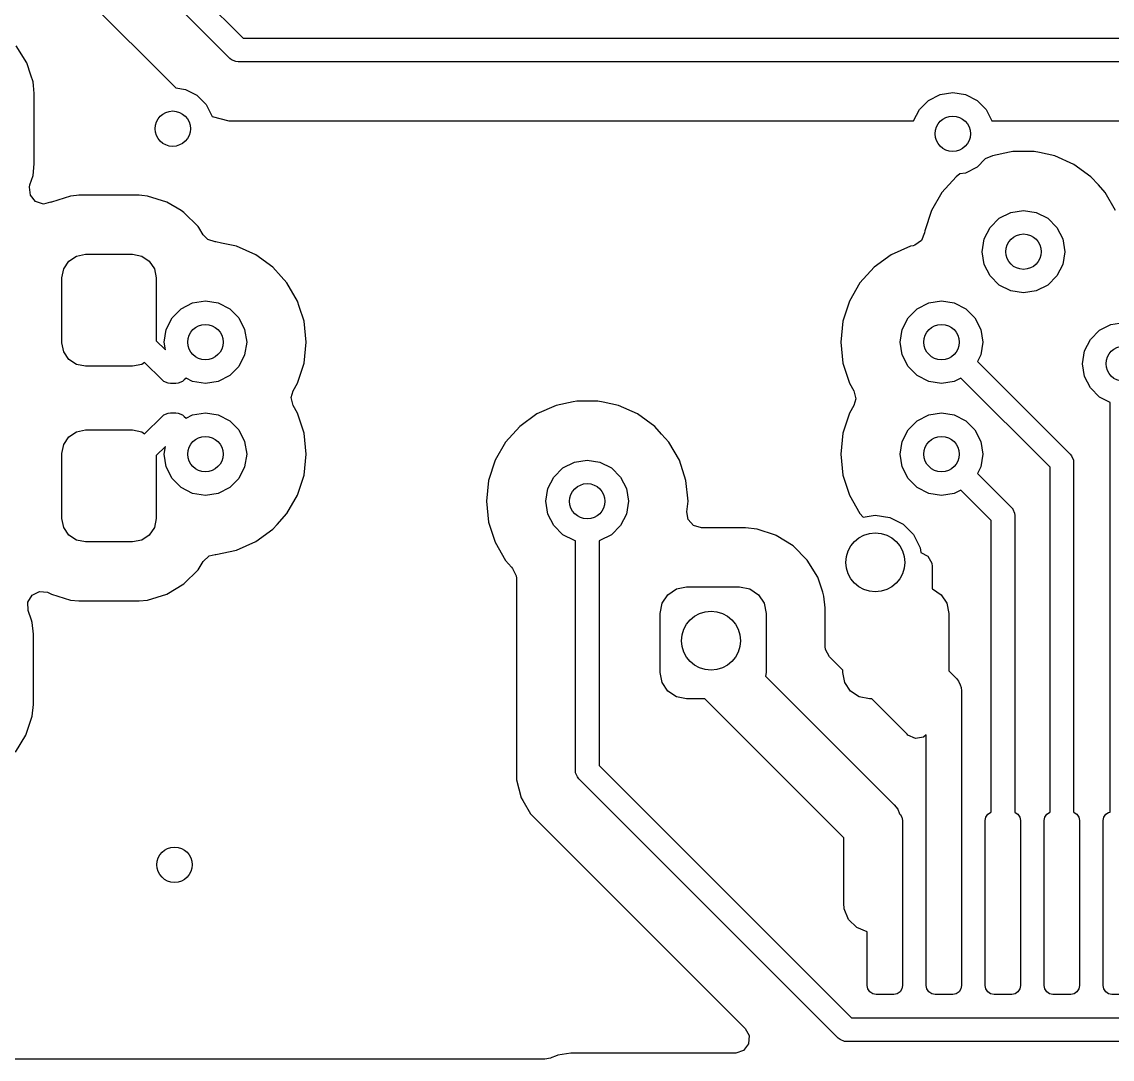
# Model space of a CAD drawing. Extents: x 70 to 224, y -154 to -54.
# Drawn here: x 118.7 to 127.95, y -112.05 to -103.25 of the extents above; entities that cross this region are included whole.
import ezdxf

# ---------------------------------------------------------------- set-up
doc = ezdxf.new("R2010")
doc.units = 0
doc.layers.add('BLACK', color=7, linetype='CONTINUOUS')

msp = doc.modelspace()

# ---------------------------------------------------------------- linework, layer by layer
at = {"layer": 'BLACK', "linetype": 'CONTINUOUS'}
for p, q in [((114.1, -96.908578), (120.581422, -103.39)), ((120.469289, -103.560711), (113.958578, -97.05)), ((113.787583, -97.586818), (120.01185, -103.811085)), ((118.746795, -103.598095), (118.657767, -103.45376)), ((120.581422, -103.39), (137.14, -103.39)), ((120.484443, -103.573147), (120.469289, -103.560711)), ((118.746796, -103.598098), (118.746795, -103.598095)), ((118.7468, -103.598104), (118.746796, -103.598098)), ((118.78125, -103.702068), (118.7468, -103.598104)), ((120.520491, -103.588079), (120.484443, -103.573147)), ((120.54, -103.59), (120.520491, -103.588079)), ((137.098578, -103.59), (120.54, -103.59)), ((118.800145, -103.75909), (118.78125, -103.702068)), ((118.800146, -103.759093), (118.800145, -103.75909)), ((118.803353, -103.790493), (118.800146, -103.759093)), ((118.810296, -103.858457), (118.803353, -103.790493)), ((120.01185, -103.811085), (120.092953, -103.823931)), ((120.092953, -103.823931), (120.190522, -103.873645)), ((118.810297, -104.455146), (118.810296, -103.858457)), ((120.190522, -103.873645), (120.267953, -103.951076)), ((126.316844, -103.994275), (126.394275, -103.916844)), ((126.394275, -103.916844), (126.491844, -103.86713)), ((126.491844, -103.86713), (126.6, -103.85)), ((126.6, -103.85), (126.708156, -103.86713)), ((126.708156, -103.86713), (126.805725, -103.916844)), ((126.805725, -103.916844), (126.883156, -103.994275)), ((120.267953, -103.951076), (120.317667, -104.048645)), ((126.267815, -104.0905), (126.316844, -103.994275)), ((126.883156, -103.994275), (126.932185, -104.0905)), ((120.317667, -104.048645), (120.31824, -104.052263)), ((120.31824, -104.052263), (120.460943, -104.090501)), ((120.460943, -104.090501), (120.460946, -104.090501)), ((120.460946, -104.090501), (120.626653, -104.090501)), ((120.626653, -104.090501), (120.626669, -104.0905)), ((120.626669, -104.0905), (126.267815, -104.0905)), ((126.932185, -104.0905), (129.4805, -104.0905)), ((126.935728, -104.386672), (126.875308, -104.413572)), ((126.935733, -104.38667), (126.935728, -104.386672)), ((127.079954, -104.356015), (126.935733, -104.38667)), ((127.110609, -104.3495), (127.079954, -104.356015)), ((127.289391, -104.3495), (127.110609, -104.3495)), ((127.336594, -104.359533), (127.289391, -104.3495)), ((127.464265, -104.38667), (127.336594, -104.359533)), ((127.464267, -104.386671), (127.464265, -104.38667)), ((127.627593, -104.459388), (127.464267, -104.386671)), ((118.800146, -104.554509), (118.810297, -104.455146)), ((126.805725, -104.483156), (126.708156, -104.53287)), ((126.875308, -104.413572), (126.805725, -104.483156)), ((127.77223, -104.564474), (127.627593, -104.459388)), ((118.77391, -104.633683), (118.800146, -104.554509)), ((126.627768, -104.564475), (126.50814, -104.697336)), ((126.660985, -104.540341), (126.627768, -104.564475)), ((126.708156, -104.53287), (126.660985, -104.540341)), ((127.772231, -104.564475), (127.77223, -104.564474)), ((127.772232, -104.564476), (127.772231, -104.564475)), ((127.772235, -104.564478), (127.772232, -104.564476)), ((127.834537, -104.633673), (127.772235, -104.564478)), ((118.769414, -104.651657), (118.77391, -104.633683)), ((118.777449, -104.721063), (118.769414, -104.651657)), ((127.891859, -104.697335), (127.834537, -104.633673)), ((118.821732, -104.775107), (118.777449, -104.721063)), ((119.117804, -104.728414), (118.955394, -104.779022)), ((119.117807, -104.728413), (119.117804, -104.728414)), ((119.169145, -104.723748), (119.117807, -104.728413)), ((119.188384, -104.722), (119.169145, -104.723748)), ((119.701616, -104.722), (119.188384, -104.722)), ((119.722778, -104.723923), (119.701616, -104.722)), ((119.772192, -104.728413), (119.722778, -104.723923)), ((119.772194, -104.728413), (119.772192, -104.728413)), ((119.772196, -104.728414), (119.772194, -104.728413)), ((119.934606, -104.779022), (119.772196, -104.728414)), ((126.50814, -104.697336), (126.41875, -104.852164)), ((127.981249, -104.852164), (127.891859, -104.697335)), ((118.888203, -104.796631), (118.821732, -104.775107)), ((118.947992, -104.78085), (118.888203, -104.796631)), ((118.948555, -104.7821), (118.947992, -104.78085)), ((118.955389, -104.779024), (118.948555, -104.7821)), ((118.955392, -104.779022), (118.955389, -104.779024)), ((118.955394, -104.779022), (118.955392, -104.779022)), ((120.055598, -104.852165), (119.934606, -104.779022)), ((120.080188, -104.86703), (120.055598, -104.852165)), ((126.418747, -104.85217), (126.363504, -105.022192)), ((126.41875, -104.852164), (126.418747, -104.85217)), ((127.091844, -104.86713), (127.2, -104.85)), ((127.2, -104.85), (127.308156, -104.86713)), ((120.200468, -104.98731), (120.080188, -104.86703)), ((126.916844, -104.994275), (126.994275, -104.916844)), ((126.994275, -104.916844), (127.091844, -104.86713)), ((127.308156, -104.86713), (127.405725, -104.916844)), ((127.405725, -104.916844), (127.483156, -104.994275)), ((120.200471, -104.987314), (120.200468, -104.98731)), ((120.200472, -104.987315), (120.200471, -104.987314)), ((120.205417, -104.995495), (120.200472, -104.987315)), ((120.24269, -105.057151), (120.205417, -104.995495)), ((126.361541, -105.040857), (126.334955, -105.105471)), ((126.363502, -105.022202), (126.361541, -105.040857)), ((126.363504, -105.022192), (126.363502, -105.022202)), ((126.86713, -105.091844), (126.916844, -104.994275)), ((127.483156, -104.994275), (127.53287, -105.091844)), ((120.281767, -105.097315), (120.24269, -105.057151)), ((120.345, -105.115882), (120.281767, -105.097315)), ((120.344954, -105.11632), (120.345, -105.115882)), ((120.347347, -105.116571), (120.344954, -105.11632)), ((120.348806, -105.117), (120.347347, -105.116571)), ((120.351421, -105.117), (120.348806, -105.117)), ((120.351422, -105.117), (120.351421, -105.117)), ((120.398625, -105.127033), (120.351422, -105.117)), ((120.526296, -105.15417), (120.398625, -105.127033)), ((126.334955, -105.105471), (126.277656, -105.145453)), ((126.85, -105.2), (126.86713, -105.091844)), ((127.53287, -105.091844), (127.55, -105.2)), ((119.168463, -105.237724), (119.245, -105.2225)), ((119.245, -105.2225), (119.645, -105.2225)), ((119.645, -105.2225), (119.721537, -105.237724)), ((120.526298, -105.154171), (120.526296, -105.15417)), ((120.689624, -105.226888), (120.526298, -105.154171)), ((120.834261, -105.331974), (120.689624, -105.226888)), ((126.077207, -105.226887), (125.932567, -105.331975)), ((126.240527, -105.154172), (126.077207, -105.226887)), ((126.240536, -105.154169), (126.240527, -105.154172)), ((126.264006, -105.14918), (126.240536, -105.154169)), ((126.277656, -105.145453), (126.264006, -105.14918)), ((126.86713, -105.308156), (126.85, -105.2)), ((127.55, -105.2), (127.53287, -105.308156)), ((119.060224, -105.345963), (119.103579, -105.281079)), ((119.103579, -105.281079), (119.168463, -105.237724)), ((119.721537, -105.237724), (119.786421, -105.281079)), ((119.786421, -105.281079), (119.829776, -105.345963)), ((126.916844, -105.405725), (126.86713, -105.308156)), ((127.53287, -105.308156), (127.483156, -105.405725)), ((119.045, -105.4225), (119.060224, -105.345963)), ((119.829776, -105.345963), (119.845, -105.4225)), ((120.834262, -105.331975), (120.834261, -105.331974)), ((120.834263, -105.331976), (120.834262, -105.331975)), ((120.834266, -105.331978), (120.834263, -105.331976)), ((120.903965, -105.409388), (120.834266, -105.331978)), ((120.95389, -105.464835), (120.903965, -105.409388)), ((125.932567, -105.331975), (125.812939, -105.464836)), ((126.994275, -105.483156), (126.916844, -105.405725)), ((127.483156, -105.405725), (127.405725, -105.483156)), ((119.045, -105.9725), (119.045, -105.4225)), ((119.845, -105.4225), (119.845, -105.956078)), ((121.04328, -105.619664), (120.95389, -105.464835)), ((125.812939, -105.464836), (125.723549, -105.619664)), ((127.091844, -105.53287), (126.994275, -105.483156)), ((127.405725, -105.483156), (127.308156, -105.53287)), ((127.2, -105.55), (127.091844, -105.53287)), ((127.308156, -105.53287), (127.2, -105.55)), ((119.978875, -105.761775), (120.056306, -105.684344)), ((120.056306, -105.684344), (120.153875, -105.63463)), ((120.153875, -105.63463), (120.262031, -105.6175)), ((120.262031, -105.6175), (120.370187, -105.63463)), ((120.370187, -105.63463), (120.467756, -105.684344)), ((120.467756, -105.684344), (120.545187, -105.761775)), ((121.043283, -105.61967), (121.04328, -105.619664)), ((121.05769, -105.66401), (121.043283, -105.61967)), ((121.098528, -105.789697), (121.05769, -105.66401)), ((125.723546, -105.61967), (125.668303, -105.789692)), ((125.723549, -105.619664), (125.723546, -105.61967)), ((126.221643, -105.761775), (126.299074, -105.684344)), ((126.299074, -105.684344), (126.396643, -105.63463)), ((126.396643, -105.63463), (126.504799, -105.6175)), ((126.504799, -105.6175), (126.612955, -105.63463)), ((126.612955, -105.63463), (126.710524, -105.684344)), ((126.710524, -105.684344), (126.787955, -105.761775)), ((119.929161, -105.859344), (119.978875, -105.761775)), ((120.545187, -105.761775), (120.594901, -105.859344)), ((126.171929, -105.859344), (126.221643, -105.761775)), ((126.787955, -105.761775), (126.837669, -105.859344)), ((119.912031, -105.9675), (119.929161, -105.859344)), ((120.594901, -105.859344), (120.612031, -105.9675)), ((121.117216, -105.9675), (121.098528, -105.789697)), ((125.668302, -105.789694), (125.649614, -105.9675)), ((125.668303, -105.789692), (125.668302, -105.789694)), ((126.154799, -105.9675), (126.171929, -105.859344)), ((126.837669, -105.859344), (126.854799, -105.9675)), ((127.766844, -105.944275), (127.844275, -105.866844)), ((127.844275, -105.866844), (127.941844, -105.81713)), ((127.941844, -105.81713), (128.05, -105.8)), ((119.845, -105.956078), (119.922496, -106.033574)), ((119.922496, -106.033574), (119.912031, -105.9675)), ((120.612031, -105.9675), (120.594901, -106.075656)), ((121.098528, -106.145303), (121.117216, -105.9675)), ((125.649614, -105.9675), (125.668302, -106.145305)), ((126.171929, -106.075656), (126.154799, -105.9675)), ((126.854799, -105.9675), (126.837669, -106.075656)), ((127.71713, -106.041844), (127.766844, -105.944275)), ((119.060224, -106.049037), (119.045, -105.9725)), ((119.103579, -106.113921), (119.060224, -106.049037)), ((127.7, -106.15), (127.71713, -106.041844)), ((119.168463, -106.157276), (119.103579, -106.113921)), ((119.746604, -106.140525), (119.721537, -106.157276)), ((119.894289, -106.28821), (119.746604, -106.140525)), ((120.594901, -106.075656), (120.545187, -106.173225)), ((121.043281, -106.315335), (121.098528, -106.145303)), ((125.668302, -106.145305), (125.668303, -106.145307)), ((125.668303, -106.145307), (125.723549, -106.315336)), ((126.221643, -106.173225), (126.171929, -106.075656)), ((126.837669, -106.075656), (126.809554, -106.130833)), ((126.809554, -106.130833), (127.595711, -106.91699)), ((127.71713, -106.258156), (127.7, -106.15)), ((119.245, -106.1725), (119.168463, -106.157276)), ((119.645, -106.1725), (119.245, -106.1725)), ((119.721537, -106.157276), (119.645, -106.1725)), ((120.545187, -106.173225), (120.467756, -106.250656)), ((126.299074, -106.250656), (126.221643, -106.173225)), ((119.909442, -106.300647), (119.894289, -106.28821)), ((119.94549, -106.315578), (119.909442, -106.300647)), ((119.964999, -106.317499), (119.94549, -106.315578)), ((120.012032, -106.317499), (119.964999, -106.317499)), ((120.031541, -106.315578), (120.012032, -106.317499)), ((120.067589, -106.300646), (120.031541, -106.315578)), ((120.082743, -106.28821), (120.067589, -106.300646)), ((120.098697, -106.272255), (120.082743, -106.28821)), ((120.153875, -106.30037), (120.098697, -106.272255)), ((120.262031, -106.3175), (120.153875, -106.30037)), ((120.370187, -106.30037), (120.262031, -106.3175)), ((120.467756, -106.250656), (120.370187, -106.30037)), ((121.005655, -106.380503), (121.043281, -106.315335)), ((125.723549, -106.315336), (125.761171, -106.3805)), ((126.396643, -106.30037), (126.299074, -106.250656)), ((126.504799, -106.3175), (126.396643, -106.30037)), ((126.612955, -106.30037), (126.504799, -106.3175)), ((126.668132, -106.272255), (126.612955, -106.30037)), ((127.425, -107.029123), (126.668132, -106.272255)), ((127.766844, -106.355725), (127.71713, -106.258156)), ((120.989184, -106.436601), (121.005655, -106.380503)), ((125.761171, -106.3805), (125.777644, -106.448401)), ((127.844275, -106.433156), (127.766844, -106.355725)), ((121.005655, -106.504496), (120.989184, -106.436601)), ((121.043281, -106.569665), (121.005655, -106.504496)), ((123.235728, -106.504172), (123.072408, -106.576887)), ((123.235733, -106.50417), (123.235728, -106.504172)), ((123.379954, -106.473515), (123.235733, -106.50417)), ((123.410609, -106.467), (123.379954, -106.473515)), ((123.589391, -106.467), (123.410609, -106.467)), ((123.636594, -106.477033), (123.589391, -106.467)), ((123.764265, -106.50417), (123.636594, -106.477033)), ((123.764267, -106.504171), (123.764265, -106.50417)), ((123.927593, -106.576888), (123.764267, -106.504171)), ((125.761171, -106.5045), (125.723549, -106.569663)), ((125.777644, -106.448401), (125.761171, -106.5045)), ((127.935, -106.479382), (127.844275, -106.433156)), ((127.935, -109.952983), (127.935, -106.479382)), ((119.746604, -106.744474), (119.894289, -106.59679)), ((119.894289, -106.59679), (119.909442, -106.584353)), ((119.909442, -106.584353), (119.94549, -106.569422)), ((119.94549, -106.569422), (119.964999, -106.567501)), ((119.964999, -106.567501), (120.012032, -106.567501)), ((120.012032, -106.567501), (120.031541, -106.569422)), ((120.031541, -106.569422), (120.067589, -106.584354)), ((120.067589, -106.584354), (120.082743, -106.59679)), ((120.082743, -106.59679), (120.098697, -106.612744)), ((120.098697, -106.612744), (120.153875, -106.58463)), ((120.153875, -106.58463), (120.262031, -106.5675)), ((120.262031, -106.5675), (120.370187, -106.58463)), ((120.370187, -106.58463), (120.467756, -106.634344)), ((121.043282, -106.569669), (121.043281, -106.569665)), ((121.043283, -106.56967), (121.043282, -106.569669)), ((121.065775, -106.638895), (121.043283, -106.56967)), ((123.072408, -106.576887), (122.927768, -106.681975)), ((124.07223, -106.681974), (123.927593, -106.576888)), ((125.723549, -106.569663), (125.668303, -106.739692)), ((126.299074, -106.634344), (126.396643, -106.58463)), ((126.396643, -106.58463), (126.504799, -106.5675)), ((126.504799, -106.5675), (126.612955, -106.58463)), ((126.612955, -106.58463), (126.710524, -106.634344)), ((120.467756, -106.634344), (120.545187, -106.711775)), ((121.098528, -106.739697), (121.065775, -106.638895)), ((122.927768, -106.681975), (122.80814, -106.814836)), ((124.072231, -106.681975), (124.07223, -106.681974)), ((124.072232, -106.681976), (124.072231, -106.681975)), ((124.072235, -106.681978), (124.072232, -106.681976)), ((124.130688, -106.746898), (124.072235, -106.681978)), ((126.221643, -106.711775), (126.299074, -106.634344)), ((126.710524, -106.634344), (126.787955, -106.711775)), ((119.060224, -106.835963), (119.103579, -106.771079)), ((119.103579, -106.771079), (119.168463, -106.727724)), ((119.168463, -106.727724), (119.245, -106.7125)), ((119.245, -106.7125), (119.645, -106.7125)), ((119.645, -106.7125), (119.721537, -106.727724)), ((119.721537, -106.727724), (119.746604, -106.744474)), ((120.545187, -106.711775), (120.594901, -106.809344)), ((121.117216, -106.9175), (121.098528, -106.739697)), ((124.191859, -106.814835), (124.130688, -106.746898)), ((125.668302, -106.739694), (125.649614, -106.9175)), ((125.668303, -106.739692), (125.668302, -106.739694)), ((126.171929, -106.809344), (126.221643, -106.711775)), ((126.787955, -106.711775), (126.837669, -106.809344)), ((119.045, -106.9125), (119.060224, -106.835963)), ((119.922496, -106.851425), (119.845, -106.928921)), ((119.912031, -106.9175), (119.922496, -106.851425)), ((120.594901, -106.809344), (120.612031, -106.9175)), ((122.80814, -106.814836), (122.71875, -106.969664)), ((124.28125, -106.969665), (124.191859, -106.814835)), ((126.154799, -106.9175), (126.171929, -106.809344)), ((126.837669, -106.809344), (126.854799, -106.9175)), ((119.045, -107.4625), (119.045, -106.9125)), ((119.845, -106.928921), (119.845, -107.4625)), ((119.929161, -107.025656), (119.912031, -106.9175)), ((120.612031, -106.9175), (120.594901, -107.025656)), ((121.098528, -107.095303), (121.117216, -106.9175)), ((122.718747, -106.96967), (122.663504, -107.139692)), ((122.71875, -106.969664), (122.718747, -106.96967)), ((123.294275, -107.034344), (123.391844, -106.98463)), ((123.391844, -106.98463), (123.5, -106.9675)), ((123.5, -106.9675), (123.608156, -106.98463)), ((123.608156, -106.98463), (123.705725, -107.034344)), ((124.336497, -107.139697), (124.28125, -106.969665)), ((125.649614, -106.9175), (125.668302, -107.095305)), ((126.171929, -107.025656), (126.154799, -106.9175)), ((126.854799, -106.9175), (126.837669, -107.025656)), ((127.595711, -106.91699), (127.608147, -106.932144)), ((127.608147, -106.932144), (127.623079, -106.968192)), ((127.623079, -106.968192), (127.625, -106.987701)), ((127.625, -106.987701), (127.625, -109.954972)), ((119.978875, -107.123225), (119.929161, -107.025656)), ((120.594901, -107.025656), (120.545187, -107.123225)), ((123.216844, -107.111775), (123.294275, -107.034344)), ((123.705725, -107.034344), (123.783156, -107.111775)), ((126.221643, -107.123225), (126.171929, -107.025656)), ((126.837669, -107.025656), (126.809554, -107.080833)), ((127.425, -109.954972), (127.425, -107.029123)), ((120.056306, -107.200656), (119.978875, -107.123225)), ((120.545187, -107.123225), (120.467756, -107.200656)), ((121.043281, -107.265335), (121.098528, -107.095303)), ((122.663503, -107.139694), (122.644815, -107.3175)), ((122.663504, -107.139692), (122.663503, -107.139694)), ((123.16713, -107.209344), (123.216844, -107.111775)), ((123.783156, -107.111775), (123.83287, -107.209344)), ((124.355185, -107.3175), (124.336497, -107.139697)), ((125.668302, -107.095305), (125.668303, -107.095307)), ((125.668303, -107.095307), (125.723546, -107.265329)), ((126.299074, -107.200656), (126.221643, -107.123225)), ((126.809554, -107.080833), (127.09571, -107.36699)), ((120.153875, -107.25037), (120.056306, -107.200656)), ((120.262031, -107.2675), (120.153875, -107.25037)), ((120.370187, -107.25037), (120.262031, -107.2675)), ((120.467756, -107.200656), (120.370187, -107.25037)), ((123.15, -107.3175), (123.16713, -107.209344)), ((123.83287, -107.209344), (123.85, -107.3175)), ((126.396643, -107.25037), (126.299074, -107.200656)), ((126.504799, -107.2675), (126.396643, -107.25037)), ((126.612955, -107.25037), (126.504799, -107.2675)), ((126.668132, -107.222255), (126.612955, -107.25037)), ((126.925, -107.479122), (126.668132, -107.222255)), ((120.95389, -107.420165), (121.043281, -107.265335)), ((122.644815, -107.3175), (122.663503, -107.495305)), ((123.16713, -107.425656), (123.15, -107.3175)), ((123.85, -107.3175), (123.83287, -107.425656)), ((124.345873, -107.406092), (124.355185, -107.3175)), ((125.723546, -107.265329), (125.723549, -107.265335)), ((125.723549, -107.265335), (125.81294, -107.420165)), ((120.86921, -107.514211), (120.95389, -107.420165)), ((123.216844, -107.523225), (123.16713, -107.425656)), ((123.83287, -107.425656), (123.783156, -107.523225)), ((124.3564, -107.470562), (124.345873, -107.406092)), ((125.81294, -107.420165), (125.84114, -107.451485)), ((125.84114, -107.451485), (125.942982, -107.435356)), ((125.942982, -107.435356), (126.066589, -107.454933)), ((127.09571, -107.36699), (127.108147, -107.382143)), ((127.108147, -107.382143), (127.108871, -107.383892)), ((127.108871, -107.383892), (127.123079, -107.418192)), ((127.123079, -107.418192), (127.125, -107.437701)), ((127.125, -107.437701), (127.125, -109.954972)), ((119.060224, -107.539037), (119.045, -107.4625)), ((119.103579, -107.603921), (119.060224, -107.539037)), ((119.829776, -107.539037), (119.786421, -107.603921)), ((119.845, -107.4625), (119.829776, -107.539037)), ((120.834884, -107.552335), (120.86921, -107.514211)), ((122.663503, -107.495305), (122.663504, -107.495307)), ((122.663504, -107.495307), (122.718747, -107.665329)), ((123.294275, -107.600656), (123.216844, -107.523225)), ((123.783156, -107.523225), (123.705725, -107.600656)), ((124.402155, -107.523366), (124.3564, -107.470562)), ((124.469194, -107.543051), (124.402155, -107.523366)), ((126.066589, -107.454933), (126.178096, -107.511749)), ((126.178096, -107.511749), (126.266589, -107.600242)), ((126.925, -109.954972), (126.925, -107.479122)), ((119.168463, -107.647276), (119.103579, -107.603921)), ((119.786421, -107.603921), (119.721537, -107.647276)), ((120.689624, -107.658112), (120.834261, -107.553026)), ((120.834261, -107.553026), (120.834884, -107.552335)), ((123.391844, -107.65037), (123.294275, -107.600656)), ((123.705725, -107.600656), (123.608156, -107.65037)), ((124.840907, -107.543051), (124.469194, -107.543051)), ((124.840914, -107.543051), (124.840907, -107.543051)), ((124.940271, -107.553202), (124.840914, -107.543051)), ((125.096817, -107.605076), (124.940271, -107.553202)), ((125.101259, -107.606548), (125.096817, -107.605076)), ((125.101261, -107.606549), (125.101259, -107.606548)), ((125.101267, -107.606552), (125.101261, -107.606549)), ((125.245602, -107.69558), (125.101267, -107.606552)), ((126.266589, -107.600242), (126.323405, -107.711749)), ((119.245, -107.6625), (119.168463, -107.647276)), ((119.645, -107.6625), (119.245, -107.6625)), ((119.721537, -107.647276), (119.645, -107.6625)), ((120.526298, -107.730829), (120.689624, -107.658112)), ((122.718747, -107.665329), (122.71875, -107.665335)), ((122.71875, -107.665335), (122.808141, -107.820165)), ((123.4, -107.651661), (123.391844, -107.65037)), ((123.4, -109.6), (123.4, -107.651661)), ((123.608156, -107.65037), (123.6, -107.651661)), ((123.6, -107.651661), (123.6, -109.558578)), ((125.245606, -107.695583), (125.245602, -107.69558)), ((125.365529, -107.815506), (125.245606, -107.695583)), ((126.323405, -107.711749), (126.329597, -107.750845)), ((120.24269, -107.827849), (120.294218, -107.780662)), ((120.294218, -107.780662), (120.344975, -107.768888)), ((120.344954, -107.76868), (120.346637, -107.768502)), ((120.344975, -107.768888), (120.344954, -107.76868)), ((120.346637, -107.768502), (120.348806, -107.768)), ((120.348806, -107.768), (120.35142, -107.768)), ((120.35142, -107.768), (120.351422, -107.768)), ((120.351422, -107.768), (120.526298, -107.730829)), ((125.365532, -107.81551), (125.365529, -107.815506)), ((125.45456, -107.959845), (125.365532, -107.81551)), ((126.329597, -107.750845), (126.387762, -107.782247)), ((126.387762, -107.782247), (126.421539, -107.84341)), ((120.080185, -108.017972), (120.200472, -107.897685)), ((120.200472, -107.897685), (120.24269, -107.827849)), ((122.808141, -107.820165), (122.85922, -107.876894)), ((122.85922, -107.876894), (122.86765, -107.886256)), ((122.86765, -107.886256), (122.89788, -107.949247)), ((126.421539, -107.84341), (126.4245, -107.870345)), ((126.4245, -107.870345), (126.4245, -108.059849)), ((122.89788, -107.949247), (122.8995, -107.969228)), ((122.8995, -107.969228), (122.8995, -109.51333)), ((125.454561, -107.959848), (125.45456, -107.959845)), ((125.454565, -107.959854), (125.454561, -107.959848)), ((125.496861, -108.087497), (125.454565, -107.959854)), ((118.792192, -108.112356), (118.854712, -108.081163)), ((118.854712, -108.081163), (118.924172, -108.088724)), ((118.924172, -108.088724), (118.940717, -108.097105)), ((118.940717, -108.097105), (118.955394, -108.105978)), ((119.934606, -108.105978), (120.080185, -108.017972)), ((124.183463, -108.109452), (124.256458, -108.060678)), ((124.256458, -108.060678), (124.342562, -108.043551)), ((124.342562, -108.043551), (124.792562, -108.043551)), ((124.792562, -108.043551), (124.878666, -108.060678)), ((124.878666, -108.060678), (124.951661, -108.109452)), ((125.50791, -108.12084), (125.496861, -108.087497)), ((126.4245, -108.059849), (126.428666, -108.060678)), ((126.428666, -108.060678), (126.501661, -108.109452)), ((118.75646, -108.172398), (118.792192, -108.112356)), ((118.758861, -108.242225), (118.75646, -108.172398)), ((118.955394, -108.105978), (119.117804, -108.156586)), ((119.117804, -108.156586), (119.188384, -108.163)), ((119.188384, -108.163), (119.188387, -108.163)), ((119.188387, -108.163), (119.701613, -108.163)), ((119.701613, -108.163), (119.701616, -108.163)), ((119.701616, -108.163), (119.772196, -108.156586)), ((119.772196, -108.156586), (119.934606, -108.105978)), ((124.117562, -108.268551), (124.134689, -108.182447)), ((124.134689, -108.182447), (124.183463, -108.109452)), ((124.951661, -108.109452), (125.000435, -108.182447)), ((125.000435, -108.182447), (125.017562, -108.268551)), ((125.507911, -108.120843), (125.50791, -108.12084)), ((125.51806, -108.220195), (125.507911, -108.120843)), ((126.501661, -108.109452), (126.550435, -108.182447)), ((126.550435, -108.182447), (126.567562, -108.268551)), ((118.786071, -108.324336), (118.758861, -108.242225)), ((124.117562, -108.768551), (124.117562, -108.268551)), ((125.017562, -108.268551), (125.017562, -108.768551)), ((125.518061, -108.220213), (125.51806, -108.220195)), ((125.518061, -108.547705), (125.518061, -108.220213)), ((126.567562, -108.268551), (126.567562, -108.756419)), ((118.792848, -108.344789), (118.786071, -108.324336)), ((118.792849, -108.344792), (118.792848, -108.344789)), ((118.802997, -108.44414), (118.792849, -108.344792)), ((118.802999, -108.444156), (118.802997, -108.44414)), ((118.803, -109.040845), (118.802999, -108.444156)), ((125.520895, -108.574063), (125.518061, -108.547705)), ((125.55438, -108.635386), (125.520895, -108.574063)), ((125.667562, -108.748568), (125.55438, -108.635386)), ((124.134689, -108.854655), (124.117562, -108.768551)), ((125.017562, -108.768551), (125.011285, -108.800105)), ((125.011285, -108.800105), (126.101776, -109.890596)), ((125.667562, -108.768551), (125.667562, -108.748568)), ((125.684689, -108.854655), (125.667562, -108.768551)), ((126.567562, -108.756419), (126.631066, -108.819923)), ((126.631066, -108.819923), (126.649721, -108.842653)), ((124.183463, -108.92765), (124.134689, -108.854655)), ((124.256458, -108.976424), (124.183463, -108.92765)), ((125.733463, -108.92765), (125.684689, -108.854655)), ((125.806458, -108.976424), (125.733463, -108.92765)), ((126.649721, -108.842653), (126.662814, -108.874264)), ((126.662814, -108.874264), (126.672118, -108.896725)), ((126.672118, -108.896725), (126.675, -108.925989)), ((126.675, -108.925989), (126.675, -110.025)), ((124.342562, -108.993551), (124.256458, -108.976424)), ((124.497623, -108.993551), (124.342562, -108.993551)), ((125.674999, -110.170927), (124.497623, -108.993551)), ((125.892562, -108.993551), (125.806458, -108.976424)), ((125.912545, -108.993551), (125.892562, -108.993551)), ((126.212819, -109.293825), (125.912545, -108.993551)), ((118.792849, -109.140208), (118.803, -109.040845)), ((118.739503, -109.301197), (118.792849, -109.140208)), ((126.219297, -109.299857), (126.212819, -109.293825)), ((126.375, -109.299017), (126.352011, -109.318938)), ((126.375, -110.025), (126.375, -109.299017)), ((118.650468, -109.445544), (118.739503, -109.301197)), ((126.282853, -109.328882), (126.219297, -109.299857)), ((126.352011, -109.318938), (126.282853, -109.328882)), ((122.8995, -109.51333), (122.899499, -109.513348)), ((122.899499, -109.513348), (122.899499, -109.679054)), ((123.6, -109.558578), (125.741422, -111.7)), ((123.401921, -109.619509), (123.4, -109.6)), ((123.416853, -109.655557), (123.401921, -109.619509)), ((123.429289, -109.670711), (123.416853, -109.655557)), ((122.899499, -109.679054), (122.899498, -109.679054)), ((122.899498, -109.679054), (122.899499, -109.679057)), ((122.899499, -109.679057), (122.940423, -109.831785)), ((125.629289, -111.870711), (123.429289, -109.670711)), ((122.940423, -109.831785), (122.940424, -109.831787)), ((122.940424, -109.831787), (122.940423, -109.831787)), ((122.940423, -109.831787), (122.954247, -109.855729)), ((122.954247, -109.855729), (122.954248, -109.855731)), ((122.954248, -109.855731), (123.019475, -109.968709)), ((126.101776, -109.890596), (126.132867, -109.928481)), ((126.132867, -109.928481), (126.149533, -109.968717)), ((123.019475, -109.968709), (123.019481, -109.968717)), ((123.019481, -109.968717), (123.138349, -110.087585)), ((126.149533, -109.968717), (126.150054, -109.969976)), ((126.150054, -109.969976), (126.153034, -109.971967)), ((126.153034, -109.971967), (126.169292, -109.996299)), ((126.169292, -109.996299), (126.175001, -110.025)), ((126.175001, -110.025), (126.175001, -111.425)), ((126.375, -111.425), (126.375, -110.025)), ((126.675, -110.025), (126.675, -111.425)), ((126.875, -110.025), (126.880709, -109.996299)), ((126.875, -111.425), (126.875, -110.025)), ((126.880709, -109.996299), (126.896967, -109.971967)), ((126.896967, -109.971967), (126.921299, -109.955709)), ((126.921299, -109.955709), (126.925, -109.954972)), ((127.125, -109.954972), (127.128701, -109.955709)), ((127.128701, -109.955709), (127.153033, -109.971967)), ((127.153033, -109.971967), (127.169291, -109.996299)), ((127.169291, -109.996299), (127.175, -110.025)), ((127.175, -110.025), (127.175, -111.425)), ((127.375, -110.025), (127.380709, -109.996299)), ((127.375, -111.425), (127.375, -110.025)), ((127.380709, -109.996299), (127.396967, -109.971967)), ((127.396967, -109.971967), (127.421299, -109.955709)), ((127.421299, -109.955709), (127.425, -109.954972)), ((127.625, -109.954972), (127.628701, -109.955709)), ((127.628701, -109.955709), (127.653033, -109.971967)), ((127.653033, -109.971967), (127.669291, -109.996299)), ((127.669291, -109.996299), (127.675, -110.025)), ((127.675, -110.025), (127.675, -111.425)), ((127.875, -110.025), (127.880709, -109.996299)), ((127.875, -111.425), (127.875, -110.025)), ((127.880709, -109.996299), (127.896967, -109.971967)), ((127.896967, -109.971967), (127.921299, -109.955709)), ((127.921299, -109.955709), (127.935, -109.952983)), ((123.138349, -110.087585), (123.138355, -110.08759)), ((123.138355, -110.08759), (124.838585, -111.78782)), ((125.674999, -110.725), (125.674999, -110.170927)), ((125.679803, -110.773773), (125.674999, -110.725)), ((125.717132, -110.863893), (125.679803, -110.773773)), ((125.786106, -110.932867), (125.717132, -110.863893)), ((125.875001, -110.969688), (125.786106, -110.932867)), ((125.875001, -111.425), (125.875001, -110.969688)), ((125.88071, -111.453701), (125.875001, -111.425)), ((126.175001, -111.425), (126.169292, -111.453701)), ((126.380709, -111.453701), (126.375, -111.425)), ((126.675, -111.425), (126.669291, -111.453701)), ((126.880709, -111.453701), (126.875, -111.425)), ((127.175, -111.425), (127.169291, -111.453701)), ((127.380709, -111.453701), (127.375, -111.425)), ((127.675, -111.425), (127.669291, -111.453701)), ((127.880709, -111.453701), (127.875, -111.425)), ((125.896968, -111.478033), (125.88071, -111.453701)), ((125.9213, -111.494291), (125.896968, -111.478033)), ((125.950001, -111.5), (125.9213, -111.494291)), ((126.100001, -111.5), (125.950001, -111.5)), ((126.128702, -111.494291), (126.100001, -111.5)), ((126.153034, -111.478033), (126.128702, -111.494291)), ((126.169292, -111.453701), (126.153034, -111.478033)), ((126.396967, -111.478033), (126.380709, -111.453701)), ((126.421299, -111.494291), (126.396967, -111.478033)), ((126.45, -111.5), (126.421299, -111.494291)), ((126.6, -111.5), (126.45, -111.5)), ((126.628701, -111.494291), (126.6, -111.5)), ((126.653033, -111.478033), (126.628701, -111.494291)), ((126.669291, -111.453701), (126.653033, -111.478033)), ((126.896967, -111.478033), (126.880709, -111.453701)), ((126.921299, -111.494291), (126.896967, -111.478033)), ((126.95, -111.5), (126.921299, -111.494291)), ((127.1, -111.5), (126.95, -111.5)), ((127.128701, -111.494291), (127.1, -111.5)), ((127.153033, -111.478033), (127.128701, -111.494291)), ((127.169291, -111.453701), (127.153033, -111.478033)), ((127.396967, -111.478033), (127.380709, -111.453701)), ((127.421299, -111.494291), (127.396967, -111.478033)), ((127.45, -111.5), (127.421299, -111.494291)), ((127.6, -111.5), (127.45, -111.5)), ((127.628701, -111.494291), (127.6, -111.5)), ((127.653033, -111.478033), (127.628701, -111.494291)), ((127.669291, -111.453701), (127.653033, -111.478033)), ((127.896967, -111.478033), (127.880709, -111.453701)), ((127.921299, -111.494291), (127.896967, -111.478033)), ((127.95, -111.5), (127.921299, -111.494291)), ((128.1, -111.5), (127.95, -111.5)), ((125.741422, -111.7), (129.215988, -111.7)), ((124.838585, -111.78782), (124.87207, -111.849143)), ((124.87207, -111.849143), (124.867086, -111.918835)), ((125.644443, -111.883147), (125.629289, -111.870711)), ((125.680491, -111.898079), (125.644443, -111.883147)), ((124.825214, -111.974768), (124.75975, -111.999185)), ((124.867086, -111.918835), (124.825214, -111.974768)), ((125.7, -111.9), (125.680491, -111.898079)), ((129.25741, -111.9), (125.7, -111.9)), ((123.140151, -112.049501), (117.556668, -112.049501)), ((123.187604, -112.040062), (123.140151, -112.049501)), ((123.198567, -112.035521), (123.187604, -112.040062)), ((123.22996, -112.022517), (123.198567, -112.035521)), ((123.249763, -112.014314), (123.22996, -112.022517)), ((123.249764, -112.014314), (123.249763, -112.014314)), ((123.362272, -111.999501), (123.249764, -112.014314)), ((124.750904, -111.999501), (123.362272, -111.999501)), ((124.75975, -111.999185), (124.750904, -111.999501))]:
    msp.add_line(p, q, dxfattribs=at)
at = {"layer": 'BLACK'}
for centre, radius in [((119.984797, -104.156801), 0.15), ((126.6, -104.2), 0.15), ((127.2, -105.2), 0.15), ((120.262031, -105.9675), 0.15), ((126.504799, -105.9675), 0.15), ((128.05, -106.15), 0.15), ((120.262031, -106.9175), 0.15), ((126.504799, -106.9175), 0.15), ((123.5, -107.3175), 0.15), ((125.942982, -107.835356), 0.25), ((124.55, -108.5), 0.25), ((120, -110.4), 0.15)]:
    msp.add_circle(centre, radius, dxfattribs=at)

doc.saveas('drawing.dxf')
